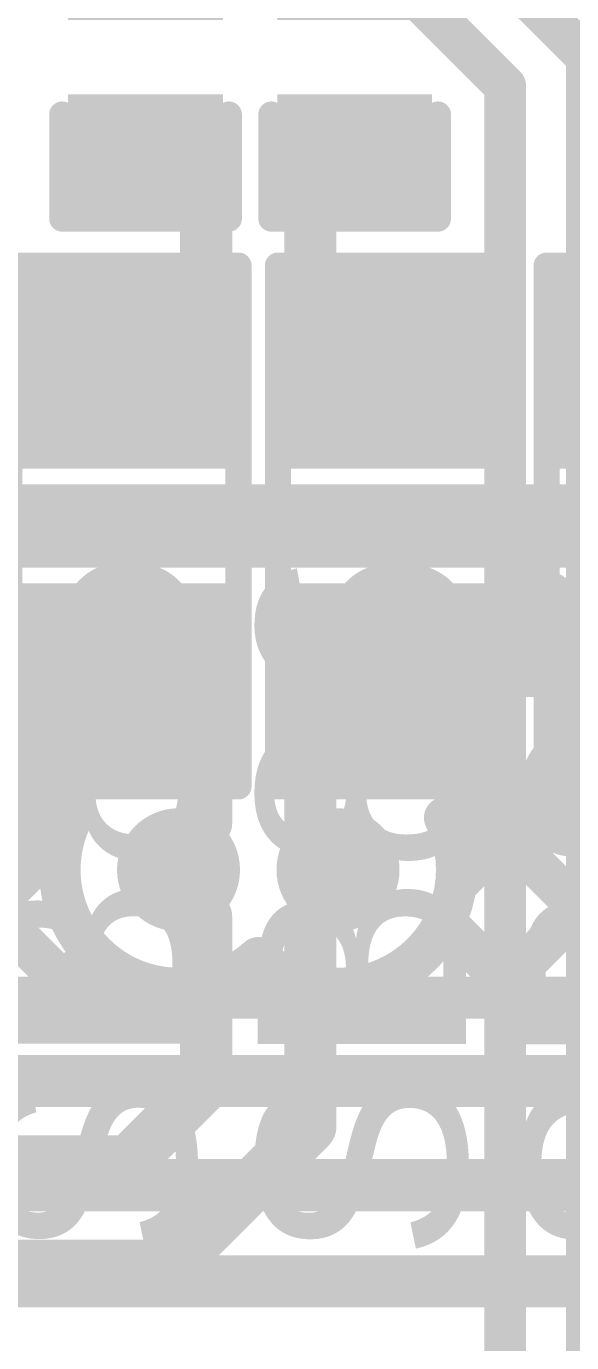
# Model space of a CAD drawing. Header units: millimetres. Extents: x -0.64 to 2.98, y -0.65 to 2.86.
# Drawn here: x 1.7244 to 1.8291, y 0.8632 to 1.1159 of the extents above; entities that cross this region are included whole.
import ezdxf

# ---------------------------------------------------------------- set-up
doc = ezdxf.new("R2010")
doc.units = ezdxf.units.MM
doc.header["$MEASUREMENT"] = 0
for name, color, linetype in [('BottomLayer', 5, 'Continuous'), ('BottomSolder', 6, 'Continuous'), ('Mechanical2', 216, 'Continuous'), ('TopLayer', 1, 'Continuous'), ('TopOverlay', 2, 'Continuous'), ('TopPaste', 8, 'Continuous'), ('TopSolder', 216, 'Continuous'), ('ViaHoleLayer', 16, 'Continuous')]:
    doc.layers.add(name, color=color, linetype=linetype)
doc.styles.add('Arial', font='', dxfattribs={"height": 0.2})
doc.styles.get('Arial').set_extended_font_data('Arial')

# ---------------------------------------------------------------- blocks, each defined once
blk = doc.blocks.new('SOLDER_BRIDGE_4')
at = {"layer": 'TopLayer'}
for points in [[(-0.045, -0.0175), (-0.045, 0.0175), (-0.015, 0.0175), (-0.015, -0.0175)], [(0.015, -0.0175), (0.015, 0.0175), (0.045, 0.0175), (0.045, -0.0175)]]:
    blk.add_hatch(color=1, dxfattribs=at).paths.add_polyline_path(points)
at = {"layer": 'TopPaste'}
for points in [[(-0.045, -0.0175), (-0.045, 0.0175), (-0.015, 0.0175), (-0.015, -0.0175)], [(0.015, -0.0175), (0.015, 0.0175), (0.045, 0.0175), (0.045, -0.0175)]]:
    blk.add_hatch(color=8, dxfattribs=at).paths.add_polyline_path(points)
at = {"layer": 'TopSolder'}
for points in [[(-0.049, -0.0215), (-0.049, 0.0215), (-0.011, 0.0215), (-0.011, -0.0215)], [(0.011, -0.0215), (0.011, 0.0215), (0.049, 0.0215), (0.049, -0.0215)]]:
    blk.add_hatch(color=216, dxfattribs=at).paths.add_polyline_path(points)
at = {"layer": 'TopOverlay', "const_width": 0.005}
for points in [[(-0.05, 0.022), (-0.05, -0.022)], [(-0.05, 0.022), (0.05, 0.022)], [(0.05, 0.022), (0.05, -0.022)], [(-0.05, -0.022), (0.05, -0.022)]]:
    blk.add_lwpolyline(points, dxfattribs=at)
at = {"layer": 'TopOverlay', "const_width": 0.0025}
for points in [[(-0.05125, 0.022, 1), (-0.04875, 0.022, 1)], [(-0.05125, 0.022, 1), (-0.04875, 0.022, 1)], [(0.04875, 0.022, 1), (0.05125, 0.022, 1)], [(0.04875, 0.022, 1), (0.05125, 0.022, 1)], [(-0.05125, -0.022, 1), (-0.04875, -0.022, 1)], [(-0.05125, -0.022, 1), (-0.04875, -0.022, 1)], [(0.04875, -0.022, 1), (0.05125, -0.022, 1)], [(0.04875, -0.022, 1), (0.05125, -0.022, 1)]]:
    blk.add_lwpolyline(points, format="xyb", close=True, dxfattribs=at)
blk = doc.blocks.new('SOLDER_BRIDGE_6')
at = {"layer": 'TopLayer'}
for points in [[(-0.045, -0.0175), (-0.045, 0.0175), (-0.015, 0.0175), (-0.015, -0.0175)], [(0.015, -0.0175), (0.015, 0.0175), (0.045, 0.0175), (0.045, -0.0175)]]:
    blk.add_hatch(color=1, dxfattribs=at).paths.add_polyline_path(points)
at = {"layer": 'TopPaste'}
for points in [[(-0.045, -0.0175), (-0.045, 0.0175), (-0.015, 0.0175), (-0.015, -0.0175)], [(0.015, -0.0175), (0.015, 0.0175), (0.045, 0.0175), (0.045, -0.0175)]]:
    blk.add_hatch(color=8, dxfattribs=at).paths.add_polyline_path(points)
at = {"layer": 'TopSolder'}
for points in [[(-0.049, -0.0215), (-0.049, 0.0215), (-0.011, 0.0215), (-0.011, -0.0215)], [(0.011, -0.0215), (0.011, 0.0215), (0.049, 0.0215), (0.049, -0.0215)]]:
    blk.add_hatch(color=216, dxfattribs=at).paths.add_polyline_path(points)
at = {"layer": 'TopOverlay', "const_width": 0.005}
for points in [[(-0.05, 0.022), (-0.05, -0.022)], [(-0.05, 0.022), (0.05, 0.022)], [(0.05, 0.022), (0.05, -0.022)], [(-0.05, -0.022), (0.05, -0.022)]]:
    blk.add_lwpolyline(points, dxfattribs=at)
at = {"layer": 'TopOverlay', "const_width": 0.0025}
for points in [[(-0.05125, 0.022, 1), (-0.04875, 0.022, 1)], [(-0.05125, 0.022, 1), (-0.04875, 0.022, 1)], [(0.04875, 0.022, 1), (0.05125, 0.022, 1)], [(0.04875, 0.022, 1), (0.05125, 0.022, 1)], [(-0.05125, -0.022, 1), (-0.04875, -0.022, 1)], [(-0.05125, -0.022, 1), (-0.04875, -0.022, 1)], [(0.04875, -0.022, 1), (0.05125, -0.022, 1)], [(0.04875, -0.022, 1), (0.05125, -0.022, 1)]]:
    blk.add_lwpolyline(points, format="xyb", close=True, dxfattribs=at)
blk = doc.blocks.new('C___0402_56')
at = {"layer": 'TopLayer'}
for points in [[(-0.0275, -0.0125), (-0.0275, 0.0125), (-0.0095, 0.0125), (-0.0095, -0.0125)], [(0.0095, -0.0125), (0.0095, 0.0125), (0.0275, 0.0125), (0.0275, -0.0125)]]:
    blk.add_hatch(color=1, dxfattribs=at).paths.add_polyline_path(points)
at = {"layer": 'TopPaste'}
for points in [[(-0.0275, -0.0125), (-0.0275, 0.0125), (-0.0095, 0.0125), (-0.0095, -0.0125)], [(0.0095, -0.0125), (0.0095, 0.0125), (0.0275, 0.0125), (0.0275, -0.0125)]]:
    blk.add_hatch(color=8, dxfattribs=at).paths.add_polyline_path(points)
at = {"layer": 'TopSolder'}
for points in [[(-0.02986, -0.01486), (-0.02986, 0.01486), (-0.00714, 0.01486), (-0.00714, -0.01486)], [(0.00714, -0.01486), (0.00714, 0.01486), (0.02986, 0.01486), (0.02986, -0.01486)]]:
    blk.add_hatch(color=216, dxfattribs=at).paths.add_polyline_path(points)
at = {"layer": 'TopOverlay', "const_width": 0.005}
for points in [[(-0.031, 0.016), (-0.031, -0.016)], [(-0.031, 0.016), (-0.011, 0.016)], [(0.011, 0.016), (0.031, 0.016)], [(0.031, 0.016), (0.031, -0.016)], [(-0.031, -0.016), (-0.011, -0.016)], [(0.011, -0.016), (0.031, -0.016)]]:
    blk.add_lwpolyline(points, dxfattribs=at)
at = {"layer": 'TopOverlay', "const_width": 0.0025}
for points in [[(-0.03225, 0.016, 1), (-0.02975, 0.016, 1)], [(-0.03225, 0.016, 1), (-0.02975, 0.016, 1)], [(-0.01225, 0.016, 1), (-0.00975, 0.016, 1)], [(0.00975, 0.016, 1), (0.01225, 0.016, 1)], [(0.02975, 0.016, 1), (0.03225, 0.016, 1)], [(0.02975, 0.016, 1), (0.03225, 0.016, 1)], [(-0.03225, -0.016, 1), (-0.02975, -0.016, 1)], [(-0.03225, -0.016, 1), (-0.02975, -0.016, 1)], [(-0.01225, -0.016, 1), (-0.00975, -0.016, 1)], [(0.00975, -0.016, 1), (0.01225, -0.016, 1)], [(0.02975, -0.016, 1), (0.03225, -0.016, 1)], [(0.02975, -0.016, 1), (0.03225, -0.016, 1)]]:
    blk.add_lwpolyline(points, format="xyb", close=True, dxfattribs=at)
blk = doc.blocks.new('C___0402_57')
at = {"layer": 'TopLayer'}
for points in [[(-0.0275, -0.0125), (-0.0275, 0.0125), (-0.0095, 0.0125), (-0.0095, -0.0125)], [(0.0095, -0.0125), (0.0095, 0.0125), (0.0275, 0.0125), (0.0275, -0.0125)]]:
    blk.add_hatch(color=1, dxfattribs=at).paths.add_polyline_path(points)
at = {"layer": 'TopPaste'}
for points in [[(-0.0275, -0.0125), (-0.0275, 0.0125), (-0.0095, 0.0125), (-0.0095, -0.0125)], [(0.0095, -0.0125), (0.0095, 0.0125), (0.0275, 0.0125), (0.0275, -0.0125)]]:
    blk.add_hatch(color=8, dxfattribs=at).paths.add_polyline_path(points)
at = {"layer": 'TopSolder'}
for points in [[(-0.02986, -0.01486), (-0.02986, 0.01486), (-0.00714, 0.01486), (-0.00714, -0.01486)], [(0.00714, -0.01486), (0.00714, 0.01486), (0.02986, 0.01486), (0.02986, -0.01486)]]:
    blk.add_hatch(color=216, dxfattribs=at).paths.add_polyline_path(points)
at = {"layer": 'TopOverlay', "const_width": 0.005}
for points in [[(-0.031, 0.016), (-0.011, 0.016)], [(-0.031, 0.016), (-0.031, -0.016)], [(0.011, 0.016), (0.031, 0.016)], [(0.031, 0.016), (0.031, -0.016)], [(-0.031, -0.016), (-0.011, -0.016)], [(0.011, -0.016), (0.031, -0.016)]]:
    blk.add_lwpolyline(points, dxfattribs=at)
at = {"layer": 'TopOverlay', "const_width": 0.0025}
for points in [[(-0.03225, 0.016, 1), (-0.02975, 0.016, 1)], [(-0.03225, 0.016, 1), (-0.02975, 0.016, 1)], [(-0.01225, 0.016, 1), (-0.00975, 0.016, 1)], [(0.00975, 0.016, 1), (0.01225, 0.016, 1)], [(0.02975, 0.016, 1), (0.03225, 0.016, 1)], [(0.02975, 0.016, 1), (0.03225, 0.016, 1)], [(-0.03225, -0.016, 1), (-0.02975, -0.016, 1)], [(-0.03225, -0.016, 1), (-0.02975, -0.016, 1)], [(-0.01225, -0.016, 1), (-0.00975, -0.016, 1)], [(0.00975, -0.016, 1), (0.01225, -0.016, 1)], [(0.02975, -0.016, 1), (0.03225, -0.016, 1)], [(0.02975, -0.016, 1), (0.03225, -0.016, 1)]]:
    blk.add_lwpolyline(points, format="xyb", close=True, dxfattribs=at)
blk = doc.blocks.new('SOLDER_BRIDGE_118')
at = {"layer": 'TopLayer'}
for points in [[(-0.045, -0.0175), (-0.045, 0.0175), (-0.015, 0.0175), (-0.015, -0.0175)], [(0.015, -0.0175), (0.015, 0.0175), (0.045, 0.0175), (0.045, -0.0175)]]:
    blk.add_hatch(color=1, dxfattribs=at).paths.add_polyline_path(points)
at = {"layer": 'TopPaste'}
for points in [[(-0.045, -0.0175), (-0.045, 0.0175), (-0.015, 0.0175), (-0.015, -0.0175)], [(0.015, -0.0175), (0.015, 0.0175), (0.045, 0.0175), (0.045, -0.0175)]]:
    blk.add_hatch(color=8, dxfattribs=at).paths.add_polyline_path(points)
at = {"layer": 'TopSolder'}
for points in [[(-0.049, -0.0215), (-0.049, 0.0215), (-0.011, 0.0215), (-0.011, -0.0215)], [(0.011, -0.0215), (0.011, 0.0215), (0.049, 0.0215), (0.049, -0.0215)]]:
    blk.add_hatch(color=216, dxfattribs=at).paths.add_polyline_path(points)
at = {"layer": 'TopOverlay', "const_width": 0.005}
for points in [[(-0.05, 0.022), (-0.05, -0.022)], [(-0.05, 0.022), (0.05, 0.022)], [(0.05, 0.022), (0.05, -0.022)], [(-0.05, -0.022), (0.05, -0.022)]]:
    blk.add_lwpolyline(points, dxfattribs=at)
at = {"layer": 'TopOverlay', "const_width": 0.0025}
for points in [[(-0.05125, 0.022, 1), (-0.04875, 0.022, 1)], [(-0.05125, 0.022, 1), (-0.04875, 0.022, 1)], [(0.04875, 0.022, 1), (0.05125, 0.022, 1)], [(0.04875, 0.022, 1), (0.05125, 0.022, 1)], [(-0.05125, -0.022, 1), (-0.04875, -0.022, 1)], [(-0.05125, -0.022, 1), (-0.04875, -0.022, 1)], [(0.04875, -0.022, 1), (0.05125, -0.022, 1)], [(0.04875, -0.022, 1), (0.05125, -0.022, 1)]]:
    blk.add_lwpolyline(points, format="xyb", close=True, dxfattribs=at)

msp = doc.modelspace()

# ---------------------------------------------------------------- hatches: boundary and pattern name
at = {"layer": 'BottomLayer'}
h = msp.add_hatch(color=5, dxfattribs=at)
edge = h.paths.add_edge_path()
edge.add_arc((1.75362, 0.954), 0.01181, 0, 360)
h = msp.add_hatch(color=5, dxfattribs=at)
edge = h.paths.add_edge_path()
edge.add_arc((1.78424, 0.954), 0.01181, 0, 360)
at = {"layer": 'BottomSolder'}
h = msp.add_hatch(color=6, dxfattribs=at)
edge = h.paths.add_edge_path()
edge.add_arc((1.75362, 0.954), 0.00791, 0, 360)
h = msp.add_hatch(color=6, dxfattribs=at)
edge = h.paths.add_edge_path()
edge.add_arc((1.78424, 0.954), 0.00791, 0, 360)
at = {"layer": 'TopLayer'}
h = msp.add_hatch(color=1, dxfattribs=at)
edge = h.paths.add_edge_path()
edge.add_arc((1.75362, 0.954), 0.01181, 0, 360)
h = msp.add_hatch(color=1, dxfattribs=at)
edge = h.paths.add_edge_path()
edge.add_arc((1.78424, 0.954), 0.01181, 0, 360)
at = {"layer": 'TopSolder'}
h = msp.add_hatch(color=216, dxfattribs=at)
edge = h.paths.add_edge_path()
edge.add_arc((1.75362, 0.954), 0.00791, 0, 360)
h = msp.add_hatch(color=216, dxfattribs=at)
edge = h.paths.add_edge_path()
edge.add_arc((1.78424, 0.954), 0.00791, 0, 360)
at = {"layer": 'ViaHoleLayer'}
h = msp.add_hatch(color=16, dxfattribs=at)
edge = h.paths.add_edge_path()
edge.add_arc((1.75362, 0.954), 0.00591, 0, 360)
h = msp.add_hatch(color=16, dxfattribs=at)
edge = h.paths.add_edge_path()
edge.add_arc((1.78424, 0.954), 0.00591, 0, 360)

# ---------------------------------------------------------------- linework, layer by layer
at = {"layer": 'BottomLayer'}
for points, const_width in [([(1.783, 1.159), (1.832, 1.11)], 0.008), ([(1.77979, 1.141), (1.81636, 1.10443)], 0.008), ([(1.832, 0.545), (1.832, 1.11)], 0.008), ([(1.81636, 0.55836), (1.81636, 1.10443)], 0.008), ([(1.75362, 0.95031), (1.75362, 0.954)], 0.01), ([(1.78424, 0.95031), (1.78424, 0.954)], 0.01), ([(1.75362, 0.95031), (1.75893, 0.945)], 0.01), ([(1.77893, 0.945), (1.78424, 0.95031)], 0.01), ([(1.75893, 0.91293), (1.75893, 0.945)], 0.01), ([(1.77893, 0.90464), (1.77893, 0.945)], 0.01), ([(1.744, 0.898), (1.75893, 0.91293)], 0.01), ([(1.75228, 0.878), (1.77893, 0.90464)], 0.01), ([(1.666, 0.898), (1.744, 0.898)], 0.01), ([(1.65772, 0.878), (1.75228, 0.878)], 0.01)]:
    msp.add_lwpolyline(points, dxfattribs=dict(at, const_width=const_width))
for points, const_width in [([(1.83, 1.11, 1), (1.834, 1.11, 1)], 0.004), ([(1.83, 1.11, 1), (1.834, 1.11, 1)], 0.004), ([(1.81436, 1.10443, 1), (1.81836, 1.10443, 1)], 0.004), ([(1.81436, 1.10443, 1), (1.81836, 1.10443, 1)], 0.004), ([(1.75112, 0.954, 1), (1.75612, 0.954, 1)], 0.005), ([(1.78174, 0.954, 1), (1.78674, 0.954, 1)], 0.005), ([(1.75112, 0.95031, 1), (1.75612, 0.95031, 1)], 0.005), ([(1.75112, 0.95031, 1), (1.75612, 0.95031, 1)], 0.005), ([(1.78174, 0.95031, 1), (1.78674, 0.95031, 1)], 0.005), ([(1.78174, 0.95031, 1), (1.78674, 0.95031, 1)], 0.005), ([(1.75643, 0.945, 1), (1.76143, 0.945, 1)], 0.005), ([(1.75643, 0.945, 1), (1.76143, 0.945, 1)], 0.005), ([(1.77643, 0.945, 1), (1.78143, 0.945, 1)], 0.005), ([(1.77643, 0.945, 1), (1.78143, 0.945, 1)], 0.005), ([(1.75643, 0.91293, 1), (1.76143, 0.91293, 1)], 0.005), ([(1.75643, 0.91293, 1), (1.76143, 0.91293, 1)], 0.005), ([(1.77643, 0.90464, 1), (1.78143, 0.90464, 1)], 0.005), ([(1.77643, 0.90464, 1), (1.78143, 0.90464, 1)], 0.005), ([(1.7415, 0.898, 1), (1.7465, 0.898, 1)], 0.005), ([(1.7415, 0.898, 1), (1.7465, 0.898, 1)], 0.005), ([(1.74978, 0.878, 1), (1.75478, 0.878, 1)], 0.005), ([(1.74978, 0.878, 1), (1.75478, 0.878, 1)], 0.005)]:
    msp.add_lwpolyline(points, format="xyb", close=True, dxfattribs=dict(at, const_width=const_width))
at = {"layer": 'Mechanical2', "const_width": 0.01}
msp.add_lwpolyline([(1.75783, 2.80917, -6.230382), (0.64896, 2.81029)], format="xyb", dxfattribs=at)
at = {"layer": 'TopLayer'}
for points, const_width in [([(1.74729, 1.0915), (1.75079, 1.0915)], 0.01), ([(1.75079, 1.0915), (1.75893, 1.08336)], 0.01), ([(1.77993, 1.0875), (1.78393, 1.0915)], 0.01), ([(1.78393, 1.0915), (1.78743, 1.0915)], 0.01), ([(1.77993, 1.08264), (1.77993, 1.0875)], 0.01), ([(1.75893, 1.06329), (1.75893, 1.08336)], 0.01), ([(1.77893, 1.08164), (1.77993, 1.08264)], 0.01), ([(1.77893, 1.06329), (1.77893, 1.08164)], 0.01), ([(1.74564, 1.05), (1.75893, 1.06329)], 0.01), ([(1.77893, 1.06329), (1.79221, 1.05)], 0.01), ([(1.74314, 1.05), (1.74564, 1.05)], 0.01), ([(1.79221, 1.05), (1.79471, 1.05)], 0.01), ([(1.72007, 1.024), (1.76621, 1.024)], 0.008), ([(1.72479, 1.024), (1.73279, 1.016)], 0.008), ([(1.73043, 1.016), (1.73843, 1.024)], 0.008), ([(1.75308, 1.024), (1.76108, 1.016)], 0.008), ([(1.75872, 1.016), (1.76672, 1.024)], 0.008), ([(1.76621, 1.024), (1.77164, 1.024)], 0.008), ([(1.76621, 1.024), (1.77164, 1.024)], 0.008), ([(1.77164, 1.024), (1.81779, 1.024)], 0.008), ([(1.78136, 1.024), (1.78936, 1.016)], 0.008), ([(1.787, 1.016), (1.795, 1.024)], 0.008), ([(1.80965, 1.024), (1.81765, 1.016)], 0.008), ([(1.81529, 1.016), (1.82329, 1.024)], 0.008), ([(1.81779, 1.024), (1.82321, 1.024)], 0.008), ([(1.81779, 1.024), (1.82321, 1.024)], 0.008), ([(1.82321, 1.024), (1.86936, 1.024)], 0.008), ([(1.72007, 1.016), (1.76621, 1.016)], 0.008), ([(1.76621, 1.016), (1.77164, 1.016)], 0.008), ([(1.76621, 1.016), (1.77164, 1.016)], 0.008), ([(1.77164, 1.016), (1.81779, 1.016)], 0.008), ([(1.81779, 1.016), (1.82321, 1.016)], 0.008), ([(1.81779, 1.016), (1.82321, 1.016)], 0.008), ([(1.82321, 1.016), (1.86936, 1.016)], 0.008), ([(1.74314, 0.99), (1.74564, 0.99)], 0.01), ([(1.74564, 0.99), (1.75893, 0.97671)], 0.01), ([(1.77893, 0.97671), (1.79221, 0.99)], 0.01), ([(1.79221, 0.99), (1.79471, 0.99)], 0.01), ([(1.75893, 0.963), (1.75893, 0.97671)], 0.01), ([(1.77893, 0.963), (1.77893, 0.97671)], 0.01), ([(1.72007, 0.964), (1.73312, 0.964)], 0.008), ([(1.80474, 0.964), (1.81779, 0.964)], 0.008), ([(1.80685, 0.951), (1.81985, 0.964)], 0.008), ([(1.81308, 0.964), (1.83414, 0.94294)], 0.008), ([(1.81779, 0.964), (1.82321, 0.964)], 0.008), ([(1.81779, 0.964), (1.82321, 0.964)], 0.008), ([(1.82321, 0.964), (1.84607, 0.964)], 0.008), ([(1.81358, 0.92945), (1.84607, 0.96193)], 0.008), ([(1.70045, 0.92945), (1.73186, 0.96086)], 0.008), ([(1.70434, 0.9596), (1.73449, 0.92945)], 0.008), ([(1.80476, 0.94403), (1.81935, 0.92945)], 0.008), ([(1.72873, 0.92945), (1.73732, 0.93804)], 0.008), ([(1.46743, 0.92945), (1.83654, 0.92945)], 0.008), ([(1.19148, 0.91345), (2.20384, 0.91345)], 0.01), ([(1.1832, 0.89345), (2.19556, 0.89345)], 0.01), ([(1.10628, 0.875), (2.15028, 0.875)], 0.01)]:
    msp.add_lwpolyline(points, dxfattribs=dict(at, const_width=const_width))
for points, const_width in [([(1.74479, 1.0915, 1), (1.74979, 1.0915, 1)], 0.005), ([(1.74829, 1.0915, 1), (1.75329, 1.0915, 1)], 0.005), ([(1.74829, 1.0915, 1), (1.75329, 1.0915, 1)], 0.005), ([(1.78143, 1.0915, 1), (1.78643, 1.0915, 1)], 0.005), ([(1.78143, 1.0915, 1), (1.78643, 1.0915, 1)], 0.005), ([(1.78493, 1.0915, 1), (1.78993, 1.0915, 1)], 0.005), ([(1.77743, 1.0875, 1), (1.78243, 1.0875, 1)], 0.005), ([(1.77743, 1.0875, 1), (1.78243, 1.0875, 1)], 0.005), ([(1.75643, 1.08336, 1), (1.76143, 1.08336, 1)], 0.005), ([(1.75643, 1.08336, 1), (1.76143, 1.08336, 1)], 0.005), ([(1.77643, 1.08164, 1), (1.78143, 1.08164, 1)], 0.005), ([(1.77643, 1.08164, 1), (1.78143, 1.08164, 1)], 0.005), ([(1.77743, 1.08264, 1), (1.78243, 1.08264, 1)], 0.005), ([(1.77743, 1.08264, 1), (1.78243, 1.08264, 1)], 0.005), ([(1.75643, 1.06329, 1), (1.76143, 1.06329, 1)], 0.005), ([(1.75643, 1.06329, 1), (1.76143, 1.06329, 1)], 0.005), ([(1.77643, 1.06329, 1), (1.78143, 1.06329, 1)], 0.005), ([(1.77643, 1.06329, 1), (1.78143, 1.06329, 1)], 0.005), ([(1.74064, 1.05, 1), (1.74564, 1.05, 1)], 0.005), ([(1.74314, 1.05, 1), (1.74814, 1.05, 1)], 0.005), ([(1.74314, 1.05, 1), (1.74814, 1.05, 1)], 0.005), ([(1.78971, 1.05, 1), (1.79471, 1.05, 1)], 0.005), ([(1.78971, 1.05, 1), (1.79471, 1.05, 1)], 0.005), ([(1.79221, 1.05, 1), (1.79721, 1.05, 1)], 0.005), ([(1.72279, 1.024, 1), (1.72679, 1.024, 1)], 0.004), ([(1.73643, 1.024, 1), (1.74043, 1.024, 1)], 0.004), ([(1.75108, 1.024, 1), (1.75508, 1.024, 1)], 0.004), ([(1.76421, 1.024, 1), (1.76821, 1.024, 1)], 0.004), ([(1.76421, 1.024, 1), (1.76821, 1.024, 1)], 0.004), ([(1.76421, 1.024, 1), (1.76821, 1.024, 1)], 0.004), ([(1.76472, 1.024, 1), (1.76872, 1.024, 1)], 0.004), ([(1.76964, 1.024, 1), (1.77364, 1.024, 1)], 0.004), ([(1.76964, 1.024, 1), (1.77364, 1.024, 1)], 0.004), ([(1.76964, 1.024, 1), (1.77364, 1.024, 1)], 0.004), ([(1.77936, 1.024, 1), (1.78336, 1.024, 1)], 0.004), ([(1.793, 1.024, 1), (1.797, 1.024, 1)], 0.004), ([(1.80765, 1.024, 1), (1.81165, 1.024, 1)], 0.004), ([(1.81579, 1.024, 1), (1.81979, 1.024, 1)], 0.004), ([(1.81579, 1.024, 1), (1.81979, 1.024, 1)], 0.004), ([(1.81579, 1.024, 1), (1.81979, 1.024, 1)], 0.004), ([(1.82121, 1.024, 1), (1.82521, 1.024, 1)], 0.004), ([(1.82121, 1.024, 1), (1.82521, 1.024, 1)], 0.004), ([(1.82121, 1.024, 1), (1.82521, 1.024, 1)], 0.004), ([(1.82129, 1.024, 1), (1.82529, 1.024, 1)], 0.004), ([(1.72843, 1.016, 1), (1.73243, 1.016, 1)], 0.004), ([(1.73079, 1.016, 1), (1.73479, 1.016, 1)], 0.004), ([(1.75672, 1.016, 1), (1.76072, 1.016, 1)], 0.004), ([(1.75908, 1.016, 1), (1.76308, 1.016, 1)], 0.004), ([(1.76421, 1.016, 1), (1.76821, 1.016, 1)], 0.004), ([(1.76421, 1.016, 1), (1.76821, 1.016, 1)], 0.004), ([(1.76421, 1.016, 1), (1.76821, 1.016, 1)], 0.004), ([(1.76964, 1.016, 1), (1.77364, 1.016, 1)], 0.004), ([(1.76964, 1.016, 1), (1.77364, 1.016, 1)], 0.004), ([(1.76964, 1.016, 1), (1.77364, 1.016, 1)], 0.004), ([(1.785, 1.016, 1), (1.789, 1.016, 1)], 0.004), ([(1.78736, 1.016, 1), (1.79136, 1.016, 1)], 0.004), ([(1.81329, 1.016, 1), (1.81729, 1.016, 1)], 0.004), ([(1.81565, 1.016, 1), (1.81965, 1.016, 1)], 0.004), ([(1.81579, 1.016, 1), (1.81979, 1.016, 1)], 0.004), ([(1.81579, 1.016, 1), (1.81979, 1.016, 1)], 0.004), ([(1.81579, 1.016, 1), (1.81979, 1.016, 1)], 0.004), ([(1.82121, 1.016, 1), (1.82521, 1.016, 1)], 0.004), ([(1.82121, 1.016, 1), (1.82521, 1.016, 1)], 0.004), ([(1.82121, 1.016, 1), (1.82521, 1.016, 1)], 0.004), ([(1.74064, 0.99, 1), (1.74564, 0.99, 1)], 0.005), ([(1.74314, 0.99, 1), (1.74814, 0.99, 1)], 0.005), ([(1.74314, 0.99, 1), (1.74814, 0.99, 1)], 0.005), ([(1.78971, 0.99, 1), (1.79471, 0.99, 1)], 0.005), ([(1.78971, 0.99, 1), (1.79471, 0.99, 1)], 0.005), ([(1.79221, 0.99, 1), (1.79721, 0.99, 1)], 0.005), ([(1.75643, 0.97671, 1), (1.76143, 0.97671, 1)], 0.005), ([(1.75643, 0.97671, 1), (1.76143, 0.97671, 1)], 0.005), ([(1.77643, 0.97671, 1), (1.78143, 0.97671, 1)], 0.005), ([(1.77643, 0.97671, 1), (1.78143, 0.97671, 1)], 0.005), ([(1.73112, 0.964, 1), (1.73512, 0.964, 1)], 0.004), ([(1.73112, 0.964, 1), (1.73512, 0.964, 1)], 0.004), ([(1.75643, 0.963, 1), (1.76143, 0.963, 1)], 0.005), ([(1.77643, 0.963, 1), (1.78143, 0.963, 1)], 0.005), ([(1.80274, 0.964, 1), (1.80674, 0.964, 1)], 0.004), ([(1.80274, 0.964, 1), (1.80674, 0.964, 1)], 0.004), ([(1.81108, 0.964, 1), (1.81508, 0.964, 1)], 0.004), ([(1.81579, 0.964, 1), (1.81979, 0.964, 1)], 0.004), ([(1.81579, 0.964, 1), (1.81979, 0.964, 1)], 0.004), ([(1.81579, 0.964, 1), (1.81979, 0.964, 1)], 0.004), ([(1.81785, 0.964, 1), (1.82185, 0.964, 1)], 0.004), ([(1.82121, 0.964, 1), (1.82521, 0.964, 1)], 0.004), ([(1.82121, 0.964, 1), (1.82521, 0.964, 1)], 0.004), ([(1.82121, 0.964, 1), (1.82521, 0.964, 1)], 0.004), ([(1.72986, 0.96086, 1), (1.73386, 0.96086, 1)], 0.004), ([(1.80505, 0.954, 1), (1.80905, 0.954, 1)], 0.004), ([(1.80505, 0.954, 1), (1.80905, 0.954, 1)], 0.004), ([(1.80485, 0.951, 1), (1.80885, 0.951, 1)], 0.004), ([(1.80276, 0.94403, 1), (1.80676, 0.94403, 1)], 0.004), ([(1.73532, 0.93804, 1), (1.73932, 0.93804, 1)], 0.004), ([(1.76693, 0.93709, 1), (1.77093, 0.93709, 1)], 0.004), ([(1.76693, 0.93709, 1), (1.77093, 0.93709, 1)], 0.004), ([(1.72673, 0.92945, 1), (1.73073, 0.92945, 1)], 0.004), ([(1.73249, 0.92945, 1), (1.73649, 0.92945, 1)], 0.004), ([(1.81158, 0.92945, 1), (1.81558, 0.92945, 1)], 0.004), ([(1.81735, 0.92945, 1), (1.82135, 0.92945, 1)], 0.004)]:
    msp.add_lwpolyline(points, format="xyb", close=True, dxfattribs=dict(at, const_width=const_width))
at = {"layer": 'TopLayer', "const_width": 0.008}
for points in [[(1.76893, 0.93709, -0.825519), (1.73312, 0.964)], [(1.80474, 0.964, -0.113938), (1.80705, 0.954)], [(1.80705, 0.954, -0.650404), (1.76893, 0.93709)]]:
    msp.add_lwpolyline(points, format="xyb", dxfattribs=at)

# ---------------------------------------------------------------- block references
at = {"rotation": 90}
for name, p in [('C___0402_57', (1.74729, 1.11)), ('C___0402_56', (1.78743, 1.11)), ('SOLDER_BRIDGE_4', (1.74314, 1.02)), ('SOLDER_BRIDGE_6', (1.79471, 1.02)), ('SOLDER_BRIDGE_118', (1.84629, 1.02))]:
    msp.add_blockref(name, p, dxfattribs=at)

# ---------------------------------------------------------------- texts
at = {"layer": 'TopOverlay', "style": 'Arial'}
for s, p in [('SB85', (1.75679, 0.87877)), ('SB86', (1.80879, 0.87873)), ('SB87', (1.85979, 0.87867))]:
    msp.add_text(s, height=0.04, rotation=90, dxfattribs=at).set_placement(p)

doc.saveas('drawing.dxf')
